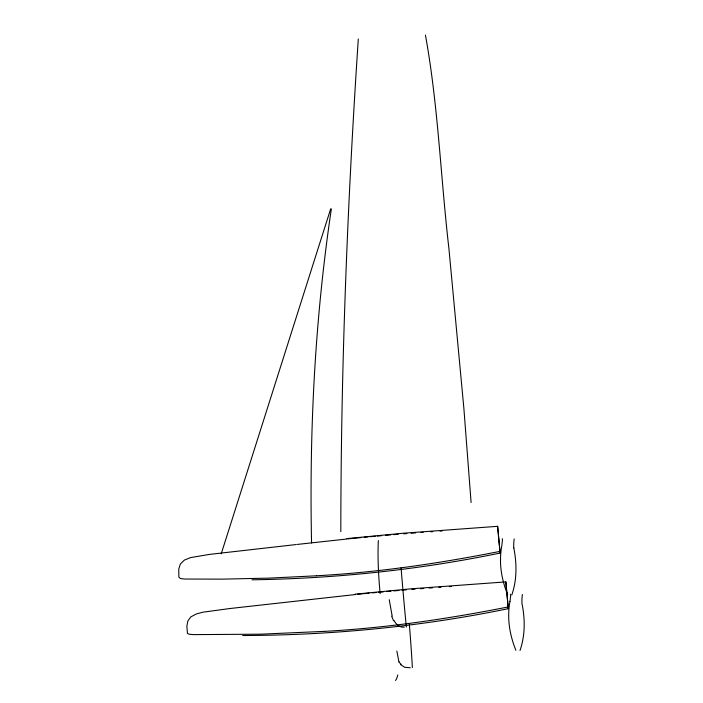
<?xml version="1.0" encoding="UTF-8"?>
<svg xmlns="http://www.w3.org/2000/svg" width="703" height="703" viewBox="0 0 703 703"><rect width="100%" height="100%" fill="white"/><g stroke="black" fill="none" stroke-linecap="round" stroke-linejoin="round"><path stroke-width="1.05" d="M340.814 531.696C340.946 367.326 347.37 202.991 358.302 38.999M500.097 553.059L497.627 526.31L500.097 553.059C418.461 569.931 335.287 578.578 251.955 579.808M514.174 538.929L514.051 539.939A54.878 50.423 -8.4 0 0 513.761 547.883M522.382 594.492L522.259 595.503A54.878 50.423 -8.4 0 0 521.969 603.446C525.15 619.044 525.255 635.284 520.009 650.495M331.35 208.94C314.865 319.382 309.223 431.361 311.561 542.944M509.991 601.337L510.659 595.731A13.788 12.672 -8.4 0 0 510.51 594.263M242.684 635.521C331.834 635.292 420.948 626.663 508.295 608.666L505.852 581.891L411.686 588.771L355.147 594.149M505.852 581.891L508.295 608.666M511.802 594.931C517.1 579.711 516.846 563.49 513.814 547.883M221.217 553.832L330.682 208.835M499.771 551.416C439.252 563.384 378.082 572.409 316.438 575.783M507.979 606.988C447.459 618.948 386.29 627.972 324.645 631.356M295.893 544.579L209.564 554.395L190.618 557.584L184.379 560.089L180.328 564.026L178.764 569.079L178.87 577.119L180.451 578.551L184.731 579.035L222.579 579.14L269.504 578.103L316.376 575.792M296.93 544.465L347.054 538.999M346.939 538.586L403.478 533.208L497.645 526.327M355.261 594.562L230.206 608.49L203.088 612.164L196.655 613.824L190.856 616.865L187.868 620.969L186.857 626.127L187.437 633.421L189.169 634.238L193.474 634.624L260.664 634.185L324.584 631.356M348.108 538.893L354.444 538.252M357.37 594.351L362.651 593.815M355.498 538.146L360.911 537.61M363.706 593.71L369.119 593.183M364.163 537.294L368.161 536.916M370.156 536.732L375.261 536.257M372.37 592.866L376.369 592.488M378.363 592.295L383.469 591.829M377.37 536.073L381.58 535.695M386.624 591.539L390.842 591.161M410.306 667.771L404.717 667.296L400.569 664.607M385.657 535.335L390.71 534.904M393.865 590.907L398.917 590.467M404.313 627.199C399.84 627.744 395.93 624.378 394.067 620.573M393.821 534.64L398.179 534.289M402.028 590.204L406.387 589.852M403.627 533.841L406.87 533.586M411.193 533.252L415.517 532.918M411.835 589.404L415.078 589.158M420.482 588.736L423.724 588.481M420.974 532.514L423.153 532.347M429.181 588.077L432.459 587.831M430.684 531.802L432.758 531.653M440.025 531.143L442.099 530.993M438.892 587.365L440.966 587.216M449.27 586.627L451.344 586.487M398.961 662.006L396.835 651.083M507.654 594.72C503.26 583.718 500.457 571.97 500.483 560.08M515.861 650.284C511.468 639.291 508.664 627.533 508.691 615.652A91.135 83.736 -8.4 0 1 509.974 601.337M392.177 616.039L389.242 599.703M425.447 35.15C438.224 105.591 440.649 177.323 448.892 248.326L463.875 408.355L471.098 502.548M502.302 538.691A13.788 12.672 -8.4 0 1 502.443 540.159L501.784 545.774A91.135 83.736 -8.4 0 0 500.518 560.08M406.334 627.014A92.251 2.223 84.8 0 1 401.079 567.91M393.689 620.784A27.549 27.074 -67 0 1 391.738 616.188M380.138 593.604A91.996 15.299 83.2 0 1 378.346 540.545M409.287 623.473A92.251 2.223 84.8 0 1 412.336 667.586M401.114 664.282A27.549 16.723 -19.8 0 1 399.084 661.954M397.793 674.95A91.996 8.647 89.7 0 1 395.429 680.407"/></g></svg>
